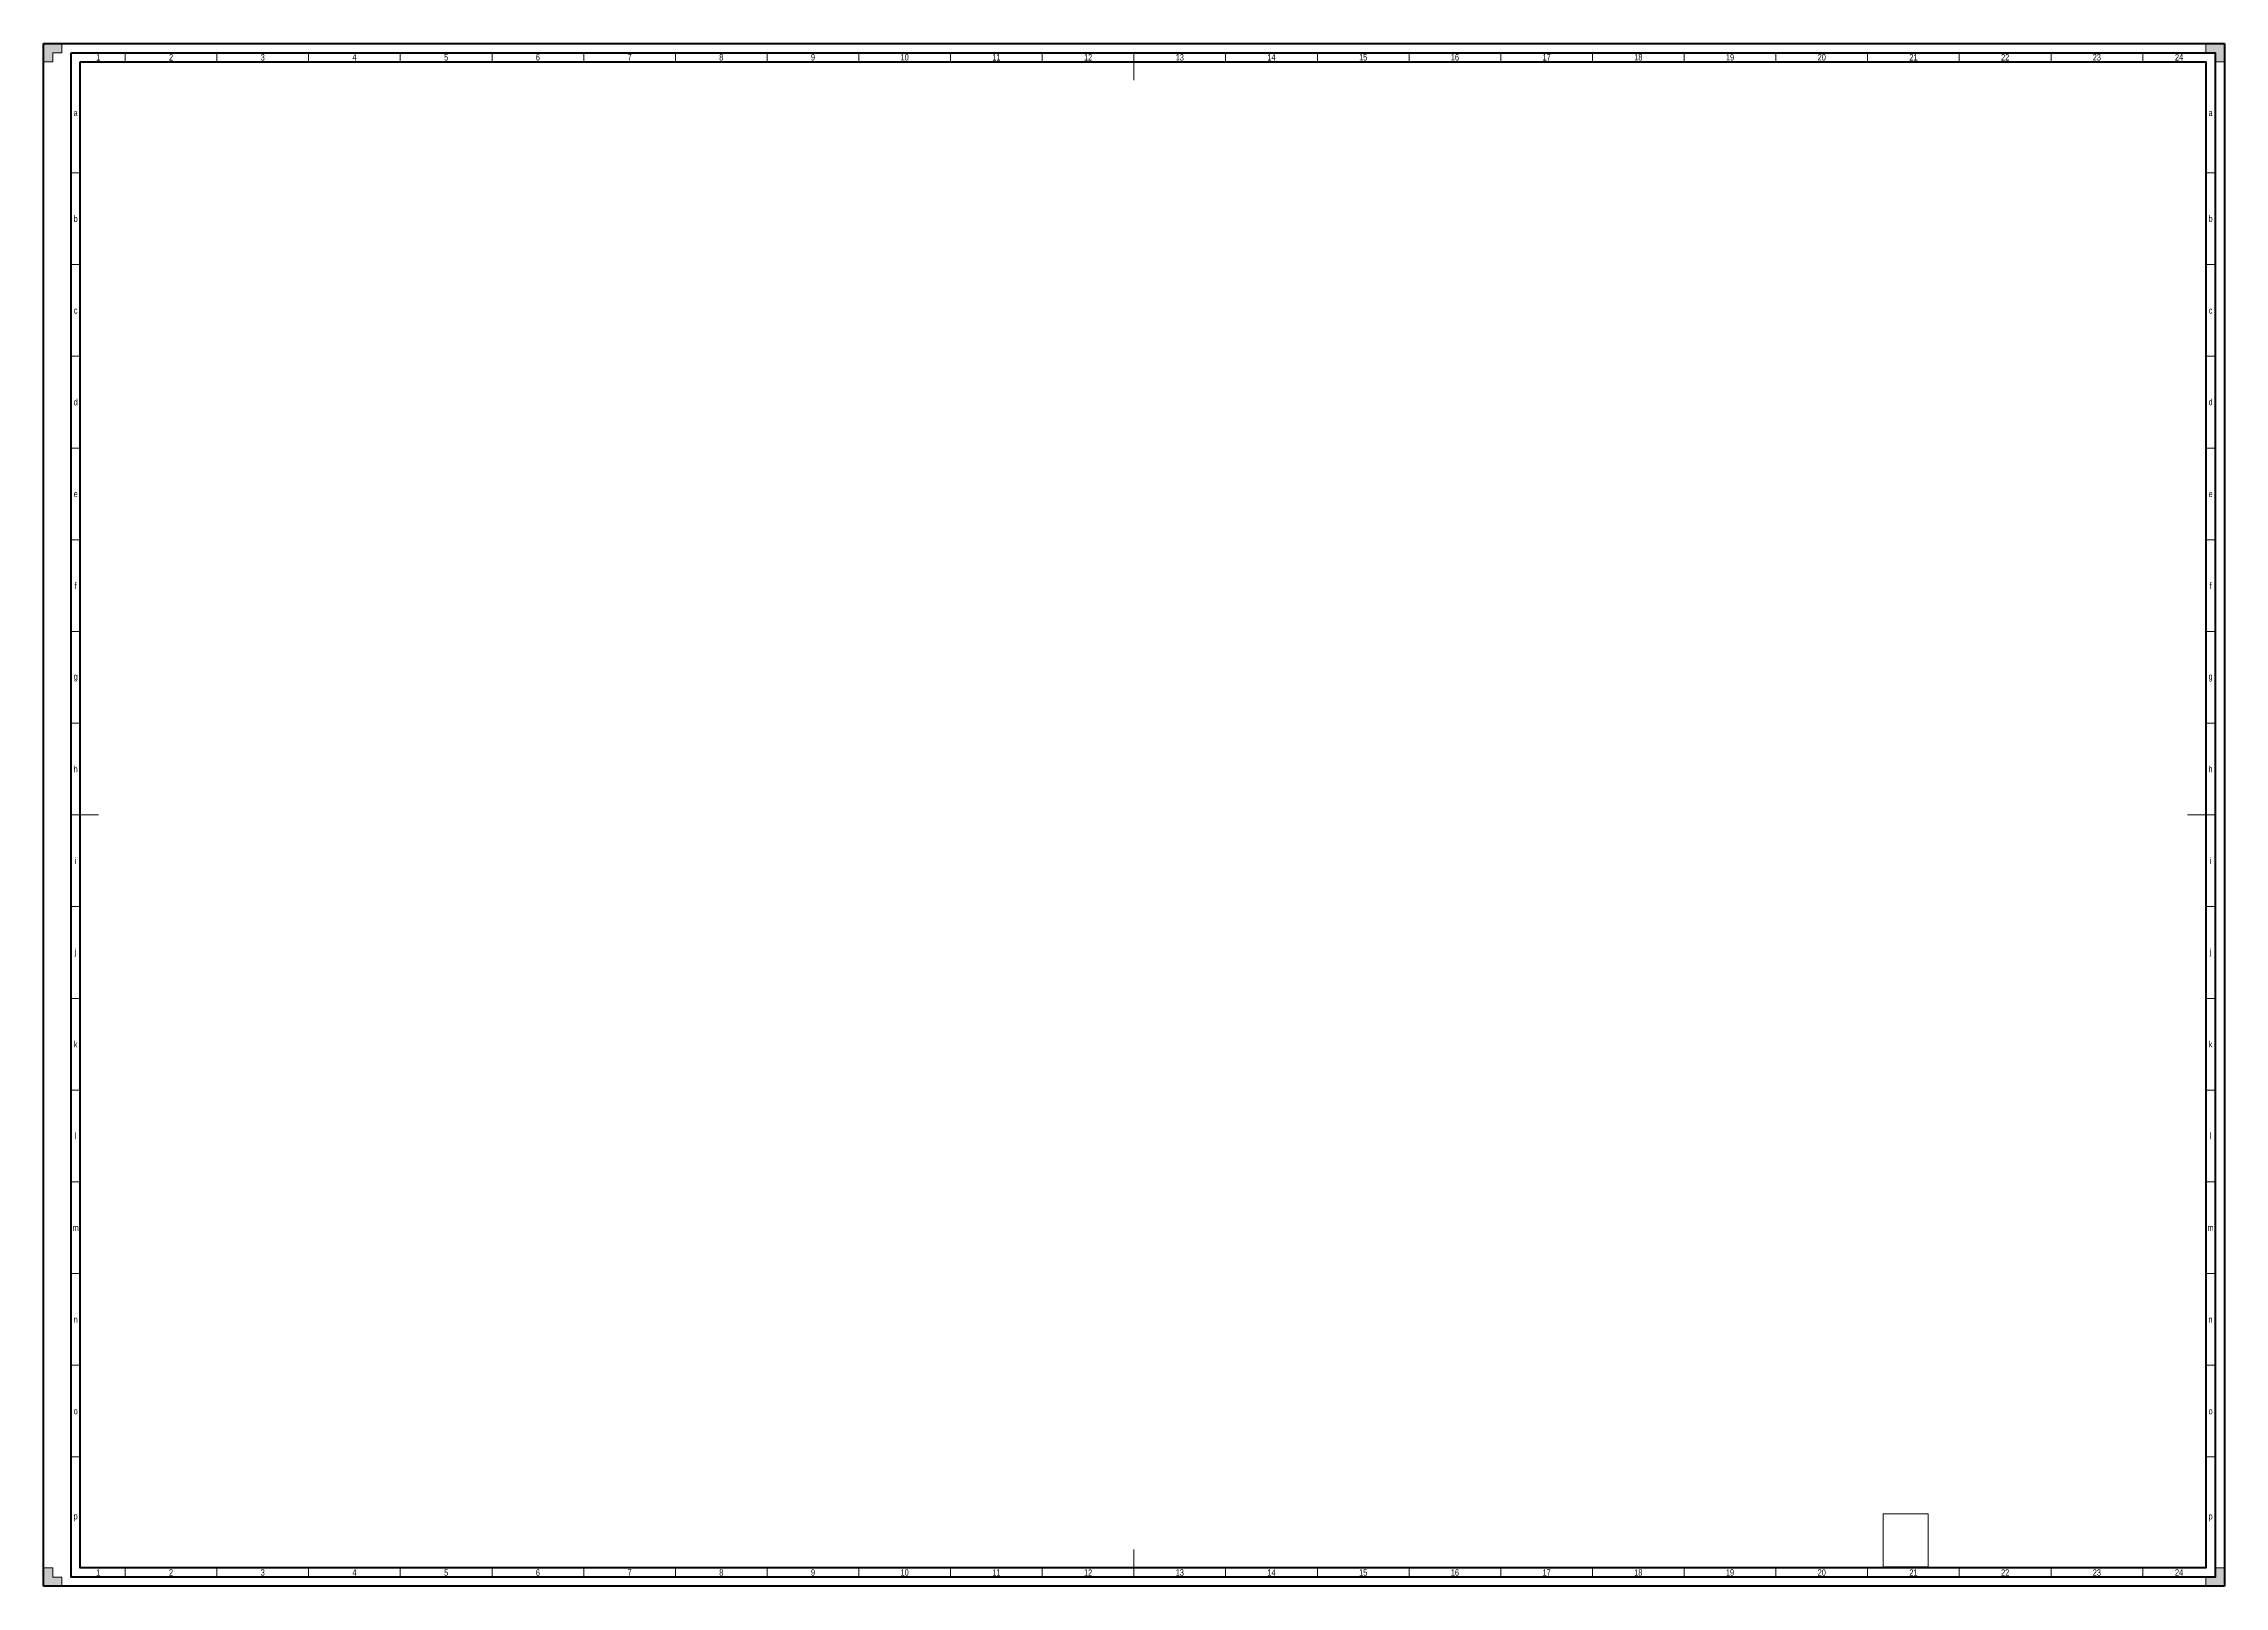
# Paper-space layout 'A0' of a CAD drawing. Header units: millimetres. Extents: x 1215 to 2404, y 448 to 1289.
import ezdxf

# ---------------------------------------------------------------- set-up
doc = ezdxf.new("R2010")
doc.units = ezdxf.units.MM
doc.layers.add('logotipo', color=7, linetype='Continuous', lineweight=13, true_color=0xffffff)
for name, color, linetype, lineweight in [('marca de corte', 250, 'Continuous', 13), ('margem A1 A2 A3', 250, 'Continuous', 70), ('texto malha', 250, 'Continuous', 13)]:
    doc.layers.add(name, color=color, linetype=linetype, lineweight=lineweight)
doc.styles.add('texto malha', font='technic_.ttf')
picture_1 = doc.add_image_def('image1.png', size_in_pixel=(489, 573))

psp = doc.layouts.new('A0')

# ---------------------------------------------------------------- hatches: boundary and pattern name
at = {"layer": 'logotipo', "true_color": 0x000000}
h = psp.add_hatch(color=18, dxfattribs=at)
h.dxf.hatch_style = 1
h.paths.add_polyline_path([(1224.7, 1288.8), (1214.7, 1288.8), (1214.7, 1278.8), (1219.7, 1278.8), (1219.7, 1283.8), (1224.7, 1283.8)])
h.paths.add_polyline_path([(2403.7, 1288.8), (2393.7, 1288.8), (2393.7, 1283.8), (2398.7, 1283.8), (2398.7, 1278.8), (2403.7, 1278.8)])
h.paths.add_polyline_path([(2403.7, 457.8), (2398.7, 457.8), (2398.7, 452.8), (2393.7, 452.8), (2393.7, 447.8), (2403.7, 447.8)])
h.paths.add_polyline_path([(1224.7, 452.8), (1219.7, 452.8), (1219.7, 457.8), (1214.7, 457.8), (1214.7, 447.8), (1224.7, 447.8)])

# ---------------------------------------------------------------- linework, layer by layer
at = {"layer": 'marca de corte'}
for points in [[(1224.7, 1288.8), (1224.7, 1283.8), (1219.7, 1283.8), (1219.7, 1278.8), (1214.7, 1278.8), (1214.7, 1288.8)], [(2393.7, 1288.8), (2393.7, 1283.8), (2398.7, 1283.8), (2398.7, 1278.8), (2403.7, 1278.8), (2403.7, 1288.8)], [(1224.7, 447.8), (1224.7, 452.8), (1219.7, 452.8), (1219.7, 457.8), (1214.7, 457.8), (1214.7, 447.8)], [(2393.7, 447.8), (2393.7, 452.8), (2398.7, 452.8), (2398.7, 457.8), (2403.7, 457.8), (2403.7, 447.8)]]:
    psp.add_lwpolyline(points, close=True, dxfattribs=at)
at = {"layer": 'margem A1 A2 A3'}
for p, q in [((1214.7, 447.8), (1214.7, 1288.8)), ((1214.7, 1288.8), (2403.7, 1288.8)), ((2403.7, 1288.8), (2403.7, 447.8)), ((2403.7, 447.8), (1214.7, 447.8))]:
    psp.add_line(p, q, dxfattribs=at)
for points in [[(1229.7, 1283.8), (2398.7, 1283.8), (2398.7, 452.8), (1229.7, 452.8)], [(1234.7, 1278.8), (2393.7, 1278.8), (2393.7, 457.8), (1234.7, 457.8)]]:
    psp.add_lwpolyline(points, close=True, dxfattribs=at)
at = {"layer": 'texto malha'}
for p, q in [((1259.2, 1278.8), (1259.2, 1283.8)), ((1309.2, 1278.8), (1309.2, 1283.8)), ((1359.2, 1278.8), (1359.2, 1283.8)), ((1409.2, 1278.8), (1409.2, 1283.8)), ((1459.2, 1278.8), (1459.2, 1283.8)), ((1509.2, 1278.8), (1509.2, 1283.8)), ((1559.2, 1278.8), (1559.2, 1283.8)), ((1609.2, 1278.8), (1609.2, 1283.8)), ((1659.2, 1278.8), (1659.2, 1283.8)), ((1709.2, 1278.8), (1709.2, 1283.8)), ((1759.2, 1278.8), (1759.2, 1283.8)), ((1809.2, 1278.8), (1809.2, 1283.8)), ((1809.2, 1278.8), (1809.2, 1268.8)), ((1859.2, 1278.8), (1859.2, 1283.8)), ((1909.2, 1278.8), (1909.2, 1283.8)), ((1959.2, 1278.8), (1959.2, 1283.8)), ((2009.2, 1278.8), (2009.2, 1283.8)), ((2059.2, 1278.8), (2059.2, 1283.8)), ((2109.2, 1278.8), (2109.2, 1283.8)), ((2159.2, 1278.8), (2159.2, 1283.8)), ((2209.2, 1278.8), (2209.2, 1283.8)), ((2259.2, 1278.8), (2259.2, 1283.8)), ((2309.2, 1278.8), (2309.2, 1283.8)), ((2359.2, 1278.8), (2359.2, 1283.8)), ((1229.7, 1218.3), (1234.7, 1218.3)), ((2393.7, 1218.3), (2398.7, 1218.3)), ((1229.7, 1168.3), (1234.7, 1168.3)), ((2393.7, 1168.3), (2398.7, 1168.3)), ((1229.7, 1118.3), (1234.7, 1118.3)), ((2393.7, 1118.3), (2398.7, 1118.3)), ((1229.7, 1068.3), (1234.7, 1068.3)), ((2393.7, 1068.3), (2398.7, 1068.3)), ((1229.7, 1018.3), (1234.7, 1018.3)), ((2393.7, 1018.3), (2398.7, 1018.3)), ((1229.7, 968.3), (1234.7, 968.3)), ((2393.7, 968.3), (2398.7, 968.3)), ((1229.7, 918.3), (1234.7, 918.3)), ((2393.7, 918.3), (2398.7, 918.3)), ((1229.7, 868.3), (1234.7, 868.3)), ((1234.7, 868.3), (1244.7, 868.3)), ((2393.7, 868.3), (2383.7, 868.3)), ((2393.7, 868.3), (2398.7, 868.3)), ((1229.7, 818.3), (1234.7, 818.3)), ((2393.7, 818.3), (2398.7, 818.3)), ((1229.7, 768.3), (1234.7, 768.3)), ((2393.7, 768.3), (2398.7, 768.3)), ((1229.7, 718.3), (1234.7, 718.3)), ((2393.7, 718.3), (2398.7, 718.3)), ((1229.7, 668.3), (1234.7, 668.3)), ((2393.7, 668.3), (2398.7, 668.3)), ((1229.7, 618.3), (1234.7, 618.3)), ((2393.7, 618.3), (2398.7, 618.3)), ((1229.7, 568.3), (1234.7, 568.3)), ((2393.7, 568.3), (2398.7, 568.3)), ((1229.7, 518.3), (1234.7, 518.3)), ((2393.7, 518.3), (2398.7, 518.3)), ((1809.2, 457.8), (1809.2, 467.8)), ((1259.2, 452.8), (1259.2, 457.8)), ((1309.2, 452.8), (1309.2, 457.8)), ((1359.2, 452.8), (1359.2, 457.8)), ((1409.2, 452.8), (1409.2, 457.8)), ((1459.2, 452.8), (1459.2, 457.8)), ((1509.2, 452.8), (1509.2, 457.8)), ((1559.2, 452.8), (1559.2, 457.8)), ((1609.2, 452.8), (1609.2, 457.8)), ((1659.2, 452.8), (1659.2, 457.8)), ((1709.2, 452.8), (1709.2, 457.8)), ((1759.2, 452.8), (1759.2, 457.8)), ((1809.2, 452.8), (1809.2, 457.8)), ((1859.2, 452.8), (1859.2, 457.8)), ((1909.2, 452.8), (1909.2, 457.8)), ((1959.2, 452.8), (1959.2, 457.8)), ((2009.2, 452.8), (2009.2, 457.8)), ((2059.2, 452.8), (2059.2, 457.8)), ((2109.2, 452.8), (2109.2, 457.8)), ((2159.2, 452.8), (2159.2, 457.8)), ((2209.2, 452.8), (2209.2, 457.8)), ((2259.2, 452.8), (2259.2, 457.8)), ((2309.2, 452.8), (2309.2, 457.8)), ((2359.2, 452.8), (2359.2, 457.8))]:
    psp.add_line(p, q, dxfattribs=at)

# ---------------------------------------------------------------- texts
at = {"layer": 'texto malha', "char_height": 3.5, "attachment_point": 5, "style": 'texto malha'}
for s, width, insert in [('1', 29.5, (1244.5, 1281.3)), ('2', 50, (1284.2, 1281.3)), ('3', 50, (1334.2, 1281.3)), ('4', 50, (1384.2, 1281.3)), ('5', 50, (1434.2, 1281.3)), ('6', 50, (1484.2, 1281.3)), ('7', 50, (1534.2, 1281.3)), ('8', 50, (1584.2, 1281.3)), ('9', 50, (1634.2, 1281.3)), ('10', 50, (1684.2, 1281.3)), ('11', 50, (1734.2, 1281.3)), ('12', 50, (1784.2, 1281.3)), ('13', 50, (1834.2, 1281.3)), ('14', 50, (1884.2, 1281.3)), ('15', 50, (1934.2, 1281.3)), ('16', 50, (1984.2, 1281.3)), ('17', 50, (2034.2, 1281.3)), ('18', 50, (2084.2, 1281.3)), ('19', 50, (2134.2, 1281.3)), ('20', 50, (2184.2, 1281.3)), ('21', 50, (2234.2, 1281.3)), ('22', 50, (2284.2, 1281.3)), ('23', 50, (2334.2, 1281.3)), ('24', 39.5, (2379, 1281.3)), ('a', 5, (1232.2, 1251)), ('a', 5, (2396.2, 1251)), ('b', 5, (1232.2, 1193.3)), ('b', 5, (2396.2, 1193.3)), ('c', 5, (1232.2, 1143.3)), ('c', 5, (2396.2, 1143.3)), ('d', 5, (1232.2, 1093.3)), ('d', 5, (2396.2, 1093.3)), ('e', 5, (1232.2, 1043.3)), ('e', 5, (2396.2, 1043.3)), ('f', 5, (1232.2, 993.3)), ('f', 5, (2396.2, 993.3)), ('g', 5, (1232.2, 943.3)), ('g', 5, (2396.2, 943.3)), ('h', 5, (1232.2, 893.3)), ('h', 5, (2396.2, 893.3)), ('i', 5, (1232.2, 843.3)), ('i', 5, (2396.2, 843.3)), ('j', 5, (1232.2, 793.3)), ('j', 5, (2396.2, 793.3)), ('k', 5, (1232.2, 743.3)), ('k', 5, (2396.2, 743.3)), ('l', 5, (1232.2, 693.3)), ('l', 5, (2396.2, 693.3)), ('m', 5, (1232.2, 643.3)), ('m', 5, (2396.2, 643.3)), ('n', 5, (1232.2, 593.3)), ('n', 5, (2396.2, 593.3)), ('o', 5, (1232.2, 543.3)), ('o', 5, (2396.2, 543.3)), ('p', 5, (1232.2, 485.5)), ('p', 5, (2396.2, 485.5)), ('1', 29.5, (1244.5, 455.3)), ('2', 50, (1284.2, 455.3)), ('3', 50, (1334.2, 455.3)), ('4', 50, (1384.2, 455.3)), ('5', 50, (1434.2, 455.3)), ('6', 50, (1484.2, 455.3)), ('7', 50, (1534.2, 455.3)), ('8', 50, (1584.2, 455.3)), ('9', 50, (1634.2, 455.3)), ('10', 50, (1684.2, 455.3)), ('11', 50, (1734.2, 455.3)), ('12', 50, (1784.2, 455.3)), ('13', 50, (1834.2, 455.3)), ('14', 50, (1884.2, 455.3)), ('15', 50, (1934.2, 455.3)), ('16', 50, (1984.2, 455.3)), ('17', 50, (2034.2, 455.3)), ('18', 50, (2084.2, 455.3)), ('19', 50, (2134.2, 455.3)), ('20', 50, (2184.2, 455.3)), ('21', 50, (2234.2, 455.3)), ('22', 50, (2284.2, 455.3)), ('23', 50, (2334.2, 455.3)), ('24', 39.5, (2379, 455.3))]:
    psp.add_mtext_dynamic_manual_height_columns(s, width=width, gutter_width=12.5, heights=[0], dxfattribs=dict(at, insert=insert))

# ---------------------------------------------------------------- pictures from other files: only their frames are drawn
at = {"layer": 'logotipo'}
image = psp.add_image(picture_1, insert=(2217.6, 458.5), size_in_units=(24.6, 28.8), dxfattribs=at)
image.dxf.flags = 7

doc.saveas('drawing.dxf')
